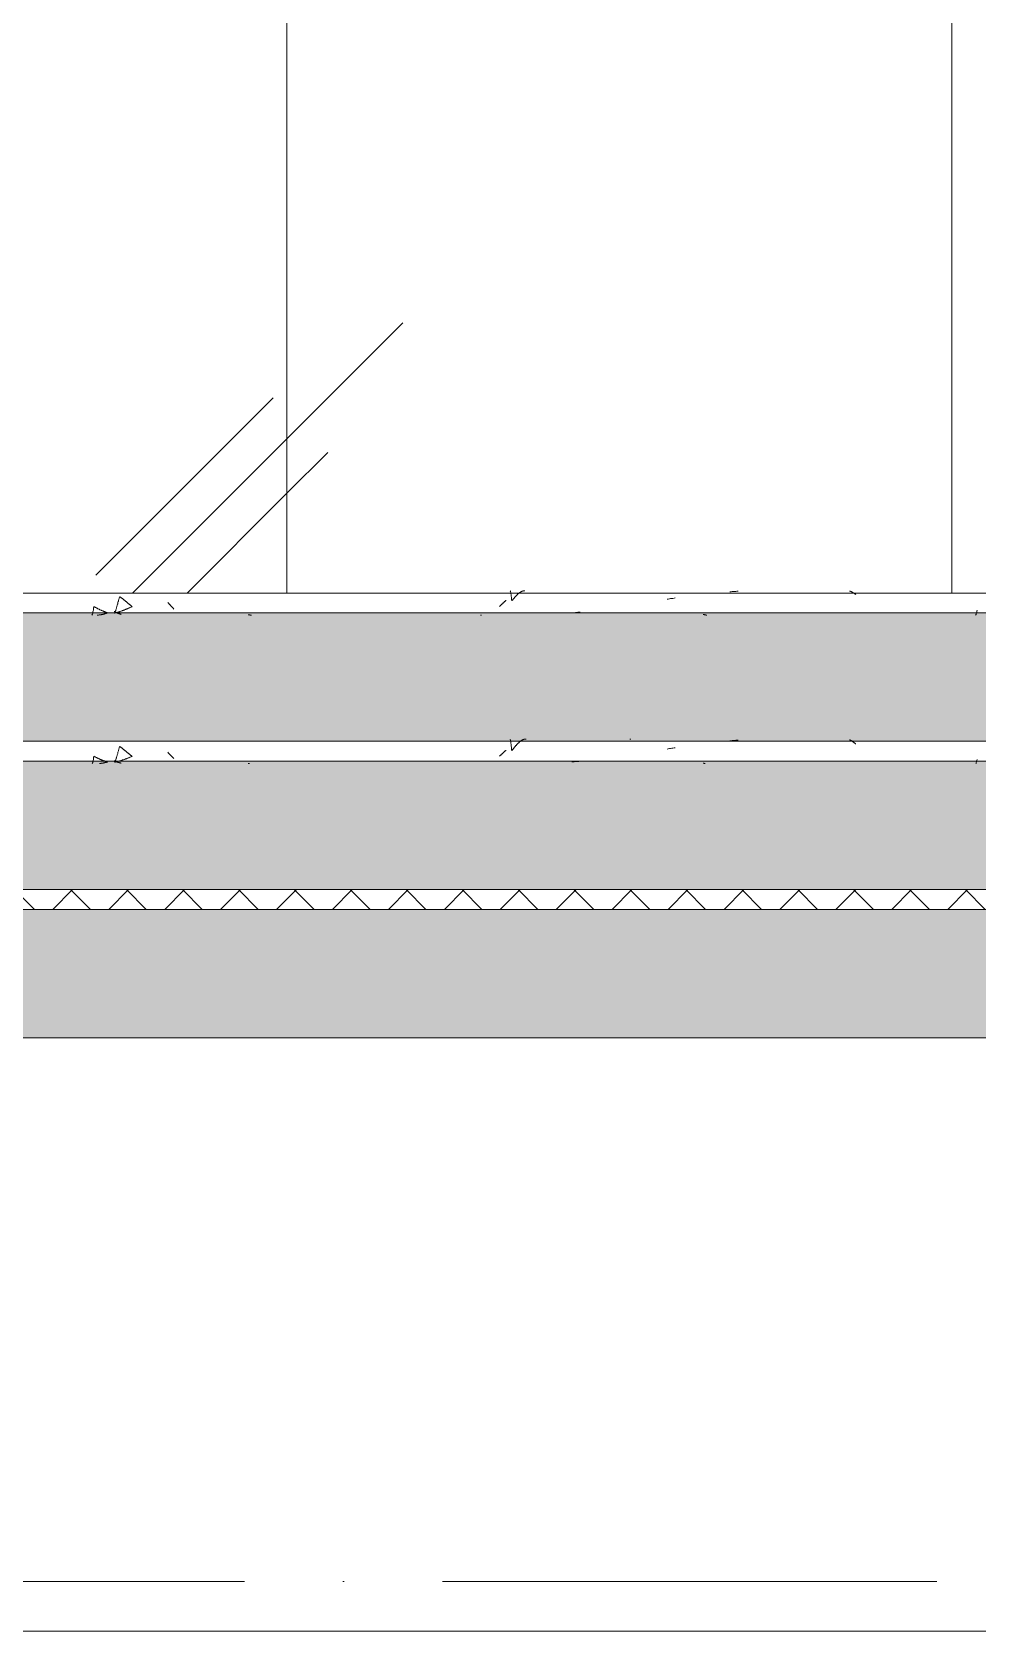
# Model space of a CAD drawing. Header units: millimetres. Extents: x -12680 to 112808, y -16580 to 93550.
# Drawn here: x 45014 to 45970, y -1050 to 567 of the extents above; entities that cross this region are included whole.
import ezdxf

# ---------------------------------------------------------------- set-up
doc = ezdxf.new("R2010")
doc.units = ezdxf.units.MM
doc.linetypes.add('Grid Line', pattern=[14, 10, -2, 0, -2])
for name, color, linetype, lineweight in [('KINH', 152, 'Continuous', 5), ('NET CAT', 3, 'Continuous', 5), ('NET THAY 1', 41, 'Continuous', 5), ('NET-CAT', 3, 'Continuous', 9), ('TRUC', 225, 'Continuous', 5)]:
    doc.layers.add(name, color=color, linetype=linetype, lineweight=lineweight)
pattern_1 = [(50, (43587.75, -450), (182.1847, -15.939), [19.05, -209.55]), (355, (43587.75, -450), (35.2424, -191.0566), [15.24, -167.64]), (100.451, (43602.94, -451.33), (146.9425, 175.1167), [16.19, -178.09]), (30, (43587.75, -450), (165.746, -77.2887), [19.05, -209.55]), (335, (43587.75, -450), (-32.228, -191.588), [15.24, -167.64]), (80.451, (43601.57, -456.43), (197.974, 114.2986), [16.19, -178.09]), (46.184, (43587.75, -399.2), (271.079, -42.043), [28.575, -314.325]), (96.636, (43610.34, -402.7), (237.403, 247.427), [24.285, -267.135]), (351.184, (43587.75, -399.2), (237.405, 247.425), [22.86, -251.46]), (21, (43613.15, -411.9), (151.615, -102.2655), [19.05, -209.55]), (326, (43613.15, -411.9), (61.8024, 184.188), [15.24, -167.64]), (71.451, (43625.79, -420.42), (213.417, 81.9214), [16.19, -178.09]), (37.5, (43587.754, -450), (3.0883, 84.5551), [8.382, -157.226, 8.382, -161.798, -168.275]), (37.5, (43587.754, -450), (3.0883, 84.5551), [-335.788, 8.382, -159.893]), (7.5, (43587.75, -450), (66.8194, 100.1807), [8.382, -88.646, 8.382, -153.416, -64.135]), (7.5, (43587.75, -450), (66.8194, 100.1807), [-258.826, 8.382, -55.753]), (327.5, (43576.425, -450), (135.5905, -5.7289), [8.382, -55.118, 8.382, -189.738, -262.89]), (327.5, (43576.425, -450), (135.5905, -5.7289), [-261.62, 8.382, -254.508]), (317.5, (43505.71, -450), (148.129, 25.4268), [8.382, -74.168, 8.382, -123.19, -186.69]), (317.5, (43505.71, -450), (148.129, 25.4268), [-214.122, 8.382, -178.308])]
pattern_2 = [(45, (43100.6, 40601.6), (0, 2032), [253.59, -2620.09]), (45, (43045.4, 40656.7), (0, 2032), [253.59, -2620.09]), (45, (42969.5, 40525.7), (0, 2032), [546.2, -2327.48]), (45, (41718.8, 41963), (0, 2032), [253.59, -2620.09]), (45, (41663.6, 42018.2), (0, 2032), [253.59, -2620.09]), (45, (41587.8, 41887.1), (0, 2032), [546.2, -2327.48])]

# ---------------------------------------------------------------- blocks, each defined once
blk = doc.blocks.new('FP_254-MẶT CẮT B-B')
at = {"layer": 'NET THAY 1', "color": 7}
for p, q in [((49197.4, -150), (44197.4, -150)), ((44197.4, -170), (49197.4, -170))]:
    blk.add_line(p, q, dxfattribs=at)
at = {"layer": 'NET THAY 1'}
for p, q in [((45101, -161.7), (45100.8, -162.3)), ((45101.1, -161), (45101, -161.7)), ((45101.3, -160.3), (45101.1, -161)), ((45101.5, -159.6), (45101.3, -160.3)), ((45101.7, -159), (45101.5, -159.6)), ((45101.9, -158.3), (45101.7, -159)), ((45102.1, -157.6), (45101.9, -158.3)), ((45102.2, -157), (45102.1, -157.6)), ((45102.4, -156.3), (45102.2, -157)), ((45102.6, -155.7), (45102.4, -156.3)), ((45102.8, -155), (45102.6, -155.7)), ((45103.1, -155.3), (45102.8, -155)), ((45103.4, -155.5), (45103.1, -155.3)), ((45103.7, -155.8), (45103.4, -155.5)), ((45104, -156), (45103.7, -155.8)), ((45104.3, -156.2), (45104, -156)), ((45104.6, -156.5), (45104.3, -156.2)), ((45105, -156.7), (45104.6, -156.5)), ((45105.3, -157), (45105, -156.7)), ((45105.6, -157.2), (45105.3, -157)), ((45105.9, -157.5), (45105.6, -157.2)), ((45106.2, -157.7), (45105.9, -157.5)), ((45106.5, -158), (45106.2, -157.7)), ((45106.8, -158.2), (45106.5, -158)), ((45107.1, -158.5), (45106.8, -158.2)), ((45107.4, -158.7), (45107.1, -158.5)), ((45107.7, -159), (45107.4, -158.7)), ((45108, -159.3), (45107.7, -159)), ((45108.3, -159.5), (45108, -159.3)), ((45108.7, -159.8), (45108.3, -159.5)), ((45109, -160), (45108.7, -159.8)), ((45109.3, -160.3), (45109, -160)), ((45109.6, -160.5), (45109.3, -160.3)), ((45109.9, -160.8), (45109.6, -160.5)), ((45110.2, -161), (45109.9, -160.8)), ((45110.5, -161.3), (45110.2, -161)), ((45110.8, -161.6), (45110.5, -161.3)), ((45111.1, -161.8), (45110.8, -161.6)), ((45151.8, -161.3), (45151.5, -161)), ((45152, -161.6), (45151.8, -161.3)), ((45152.3, -161.9), (45152, -161.6)), ((45490.7, -161.6), (45490.4, -161.9)), ((45491, -161.3), (45490.7, -161.6)), ((45491.3, -161.1), (45491, -161.3)), ((45491.6, -160.8), (45491.3, -161.1)), ((45491.8, -160.6), (45491.6, -160.8)), ((45492.1, -160.3), (45491.8, -160.6)), ((45492.4, -160), (45492.1, -160.3)), ((45492.7, -159.8), (45492.4, -160)), ((45492.9, -159.5), (45492.7, -159.8)), ((45493.2, -159.3), (45492.9, -159.5)), ((45493.5, -159), (45493.2, -159.3)), ((45497.7, -147.8), (45497.8, -148.2)), ((45497.8, -148.2), (45498, -148.7)), ((45498, -148.7), (45498.2, -149.6)), ((45498.2, -149.6), (45498.3, -150.6)), ((45498.3, -150.6), (45498.5, -151.8)), ((45498.5, -151.8), (45498.6, -153.1)), ((45498.6, -153.1), (45498.8, -154.6)), ((45498.8, -154.6), (45499, -156.2)), ((45499, -156.2), (45499.1, -157.9)), ((45499.1, -157.9), (45499.3, -159.6)), ((45499.5, -159.3), (45499.3, -159.6)), ((45499.8, -159), (45499.5, -159.3)), ((45500, -158.7), (45499.8, -159)), ((45500.2, -158.4), (45500, -158.7)), ((45500.5, -158.1), (45500.2, -158.4)), ((45500.7, -157.8), (45500.5, -158.1)), ((45501, -157.5), (45500.7, -157.8)), ((45501.2, -157.2), (45501, -157.5)), ((45501.4, -156.9), (45501.2, -157.2)), ((45501.7, -156.6), (45501.4, -156.9)), ((45501.9, -156.3), (45501.7, -156.6)), ((45502.1, -156), (45501.9, -156.3)), ((45502.4, -155.7), (45502.1, -156)), ((45502.6, -155.4), (45502.4, -155.7)), ((45502.9, -155.2), (45502.6, -155.4)), ((45503.1, -154.9), (45502.9, -155.2)), ((45503.3, -154.6), (45503.1, -154.9)), ((45503.6, -154.3), (45503.3, -154.6)), ((45503.8, -154.1), (45503.6, -154.3)), ((45504.1, -153.8), (45503.8, -154.1)), ((45504.3, -153.5), (45504.1, -153.8)), ((45504.5, -153.3), (45504.3, -153.5)), ((45504.8, -153), (45504.5, -153.3)), ((45505, -152.8), (45504.8, -153)), ((45505.2, -152.5), (45505, -152.8)), ((45505.5, -152.3), (45505.2, -152.5)), ((45505.7, -152), (45505.5, -152.3)), ((45506, -151.8), (45505.7, -152)), ((45506.2, -151.6), (45506, -151.8)), ((45506.4, -151.4), (45506.2, -151.6)), ((45506.7, -151.1), (45506.4, -151.4)), ((45506.9, -150.9), (45506.7, -151.1)), ((45507.1, -150.7), (45506.9, -150.9)), ((45507.4, -150.5), (45507.1, -150.7)), ((45507.6, -150.3), (45507.4, -150.5)), ((45507.9, -150.2), (45507.6, -150.3)), ((45508.1, -150), (45507.9, -150.2)), ((45508.3, -149.8), (45508.1, -150)), ((45508.6, -149.6), (45508.3, -149.8)), ((45508.8, -149.5), (45508.6, -149.6)), ((45509.1, -149.3), (45508.8, -149.5)), ((45509.3, -149.2), (45509.1, -149.3)), ((45509.5, -149), (45509.3, -149.2)), ((45509.8, -148.9), (45509.5, -149)), ((45510, -148.8), (45509.8, -148.9)), ((45510.2, -148.6), (45510, -148.8)), ((45510.5, -148.5), (45510.2, -148.6)), ((45510.7, -148.4), (45510.5, -148.5)), ((45511, -148.3), (45510.7, -148.4)), ((45511.2, -148.2), (45511, -148.3)), ((45511.4, -148.1), (45511.2, -148.2)), ((45511.7, -148), (45511.4, -148.1)), ((45511.9, -148), (45511.7, -148)), ((45512.2, -147.9), (45511.9, -148)), ((45512.4, -147.9), (45512.2, -147.9)), ((45512.6, -147.8), (45512.4, -147.9)), ((45512.9, -147.8), (45512.6, -147.8)), ((45513.1, -147.7), (45512.9, -147.8)), ((45513.3, -147.7), (45513.1, -147.7)), ((45513.6, -147.7), (45513.3, -147.7)), ((45513.8, -147.7), (45513.6, -147.7)), ((45619, -147.7), (45618.8, -147.7)), ((45619.3, -147.7), (45619, -147.7)), ((45619.5, -147.7), (45619.3, -147.7)), ((45619.8, -147.7), (45619.5, -147.7)), ((45657.6, -157.6), (45656.4, -157.8)), ((45658.8, -157.4), (45657.6, -157.6)), ((45660, -157.2), (45658.8, -157.4)), ((45661.1, -157), (45660, -157.2)), ((45662.3, -156.9), (45661.1, -157)), ((45663.5, -156.7), (45662.3, -156.9)), ((45664.7, -156.5), (45663.5, -156.7)), ((45721.2, -149.4), (45720, -149.5)), ((45722.4, -149.3), (45721.2, -149.4)), ((45723.5, -149.2), (45722.4, -149.3)), ((45724.7, -149.1), (45723.5, -149.2)), ((45725.9, -149), (45724.7, -149.1)), ((45727.1, -149), (45725.9, -149)), ((45728.3, -148.9), (45727.1, -149)), ((45841.3, -148.6), (45841, -148.5)), ((45841.5, -148.7), (45841.3, -148.6)), ((45841.8, -148.9), (45841.5, -148.7)), ((45842.1, -149), (45841.8, -148.9)), ((45842.3, -149.1), (45842.1, -149)), ((45842.6, -149.3), (45842.3, -149.1)), ((45842.8, -149.4), (45842.6, -149.3)), ((45843.1, -149.6), (45842.8, -149.4)), ((45843.3, -149.7), (45843.1, -149.6)), ((45843.6, -149.9), (45843.3, -149.7)), ((45843.9, -150.1), (45843.6, -149.9)), ((45844.1, -150.2), (45843.9, -150.1)), ((45844.4, -150.4), (45844.1, -150.2)), ((45844.6, -150.6), (45844.4, -150.4)), ((45844.9, -150.8), (45844.6, -150.6)), ((45845.1, -151), (45844.9, -150.8)), ((45845.4, -151.2), (45845.1, -151)), ((45845.7, -151.4), (45845.4, -151.2)), ((45845.9, -151.6), (45845.7, -151.4)), ((45846.2, -151.8), (45845.9, -151.6)), ((45846.4, -152), (45846.2, -151.8)), ((45846.7, -152.3), (45846.4, -152)), ((45846.9, -152.5), (45846.7, -152.3)), ((45847.2, -152.7), (45846.9, -152.5)), ((45075.2, -172.1), (45075, -172.3)), ((45075.3, -171.7), (45075.2, -172.1)), ((45075.5, -171.3), (45075.3, -171.7)), ((45075.7, -170.7), (45075.5, -171.3)), ((45075.9, -170), (45075.7, -170.7)), ((45076, -169.3), (45075.9, -170)), ((45076.2, -168.4), (45076, -169.3)), ((45076.4, -167.4), (45076.2, -168.4)), ((45076.5, -166.3), (45076.4, -167.4)), ((45076.7, -165.2), (45076.5, -166.3)), ((45077.1, -165.4), (45076.7, -165.2)), ((45077.5, -165.6), (45077.1, -165.4)), ((45077.9, -165.8), (45077.5, -165.6)), ((45078.3, -166), (45077.9, -165.8)), ((45078.8, -166.2), (45078.3, -166)), ((45079.2, -166.4), (45078.8, -166.2)), ((45079.6, -166.6), (45079.2, -166.4)), ((45080, -166.8), (45079.6, -166.6)), ((45080.4, -167), (45080, -166.8)), ((45080.8, -167.2), (45080.4, -167)), ((45081.2, -167.4), (45080.8, -167.2)), ((45081.6, -167.6), (45081.2, -167.4)), ((45082, -167.8), (45081.6, -167.6)), ((45082.4, -167.9), (45082, -167.8)), ((45082.8, -168.1), (45082.4, -167.9)), ((45082.7, -172.3), (45082.4, -172.3)), ((45083, -172.3), (45082.7, -172.3)), ((45083.2, -168.3), (45082.8, -168.1)), ((45083.4, -172.3), (45083, -172.3)), ((45083.6, -168.5), (45083.2, -168.3)), ((45083.7, -172.3), (45083.4, -172.3)), ((45084, -168.6), (45083.6, -168.5)), ((45084.1, -172.2), (45083.7, -172.3)), ((45084.4, -168.8), (45084, -168.6)), ((45084.4, -172.2), (45084.1, -172.2)), ((45084.8, -169), (45084.4, -168.8)), ((45084.7, -172.2), (45084.4, -172.2)), ((45085.1, -172.1), (45084.7, -172.2)), ((45085.3, -169.1), (45084.8, -169)), ((45085.4, -172.1), (45085.1, -172.1)), ((45085.7, -169.3), (45085.3, -169.1)), ((45085.8, -172), (45085.4, -172.1)), ((45086.1, -169.4), (45085.7, -169.3)), ((45086.1, -172), (45085.8, -172)), ((45086.5, -169.6), (45086.1, -169.4)), ((45086.4, -171.9), (45086.1, -172)), ((45086.8, -171.9), (45086.4, -171.9)), ((45086.9, -169.7), (45086.5, -169.6)), ((45087.1, -171.8), (45086.8, -171.9)), ((45087.3, -169.9), (45086.9, -169.7)), ((45087.5, -171.7), (45087.1, -171.8)), ((45087.7, -170), (45087.3, -169.9)), ((45087.8, -171.6), (45087.5, -171.7)), ((45088.1, -170.1), (45087.7, -170)), ((45088.2, -171.6), (45087.8, -171.6)), ((45088.5, -170.3), (45088.1, -170.1)), ((45088.5, -171.5), (45088.2, -171.6)), ((45088.9, -170.4), (45088.5, -170.3)), ((45088.8, -171.4), (45088.5, -171.5)), ((45089.2, -171.3), (45088.8, -171.4)), ((45089.3, -170.5), (45088.9, -170.4)), ((45089.5, -171.2), (45089.2, -171.3)), ((45089.7, -170.6), (45089.3, -170.5)), ((45089.9, -171.1), (45089.5, -171.2)), ((45090.1, -170.8), (45089.7, -170.6)), ((45090.2, -171), (45089.9, -171.1)), ((45090.5, -170.9), (45090.1, -170.8)), ((45090.5, -170.9), (45090.2, -171)), ((45097.5, -169.8), (45097.2, -169.7)), ((45097.8, -170), (45097.5, -169.8)), ((45097.8, -170.8), (45097.6, -171.1)), ((45098.1, -171), (45097.6, -171.1)), ((45098.2, -170.1), (45097.8, -170)), ((45098, -170.4), (45097.8, -170.8)), ((45098.2, -170.1), (45098, -170.4)), ((45098.6, -170.9), (45098.1, -171)), ((45098.4, -169.7), (45098.2, -170.1)), ((45098.5, -170.3), (45098.2, -170.1)), ((45098.6, -169.2), (45098.4, -169.7)), ((45098.8, -170.4), (45098.5, -170.3)), ((45098.8, -168.8), (45098.6, -169.2)), ((45099.1, -170.8), (45098.6, -170.9)), ((45098.9, -168.3), (45098.8, -168.8)), ((45099.1, -170.5), (45098.8, -170.4)), ((45099.1, -167.8), (45098.9, -168.3)), ((45099.3, -167.2), (45099.1, -167.8)), ((45099.4, -170.7), (45099.1, -170.5)), ((45099.6, -170.7), (45099.1, -170.8)), ((45099.5, -166.7), (45099.3, -167.2)), ((45099.8, -170.8), (45099.4, -170.7)), ((45099.7, -166.1), (45099.5, -166.7)), ((45100.1, -170.6), (45099.6, -170.7)), ((45099.9, -165.5), (45099.7, -166.1)), ((45100.1, -170.9), (45099.8, -170.8)), ((45100, -164.9), (45099.9, -165.5)), ((45100.2, -164.3), (45100, -164.9)), ((45100.5, -170.4), (45100.1, -170.6)), ((45100.4, -171), (45100.1, -170.9)), ((45100.4, -163.6), (45100.2, -164.3)), ((45100.6, -163), (45100.4, -163.6)), ((45100.7, -171.1), (45100.4, -171)), ((45101, -170.3), (45100.5, -170.4)), ((45100.8, -162.3), (45100.6, -163)), ((45101, -171.2), (45100.7, -171.1)), ((45101.5, -170.2), (45101, -170.3)), ((45101.4, -171.3), (45101, -171.2)), ((45101.7, -171.4), (45101.4, -171.3)), ((45102, -170.1), (45101.5, -170.2)), ((45102, -171.5), (45101.7, -171.4)), ((45102.5, -169.9), (45102, -170.1)), ((45102.3, -171.6), (45102, -171.5)), ((45102.7, -171.7), (45102.3, -171.6)), ((45102.9, -169.8), (45102.5, -169.9)), ((45103, -171.8), (45102.7, -171.7)), ((45103.4, -169.7), (45102.9, -169.8)), ((45103.3, -171.8), (45103, -171.8)), ((45103.6, -171.9), (45103.3, -171.8)), ((45103.9, -169.5), (45103.4, -169.7)), ((45103.9, -172), (45103.6, -171.9)), ((45104.4, -169.4), (45103.9, -169.5)), ((45104.3, -172), (45103.9, -172)), ((45104.9, -169.2), (45104.4, -169.4)), ((45105.3, -169.1), (45104.9, -169.2)), ((45105.8, -168.9), (45105.3, -169.1)), ((45106.3, -168.7), (45105.8, -168.9)), ((45106.8, -168.6), (45106.3, -168.7)), ((45107.3, -168.4), (45106.8, -168.6)), ((45107.7, -168.3), (45107.3, -168.4)), ((45108.2, -168.1), (45107.7, -168.3)), ((45108.7, -167.9), (45108.2, -168.1)), ((45109.2, -167.7), (45108.7, -167.9)), ((45109.7, -167.6), (45109.2, -167.7)), ((45110.1, -167.4), (45109.7, -167.6)), ((45110.6, -167.2), (45110.1, -167.4)), ((45111.1, -167), (45110.6, -167.2)), ((45111.4, -162.1), (45111.1, -161.8)), ((45111.6, -166.8), (45111.1, -167)), ((45111.7, -162.3), (45111.4, -162.1)), ((45112.1, -166.6), (45111.6, -166.8)), ((45112, -162.6), (45111.7, -162.3)), ((45112.4, -162.8), (45112, -162.6)), ((45112.5, -166.4), (45112.1, -166.6)), ((45112.7, -163.1), (45112.4, -162.8)), ((45113, -166.2), (45112.5, -166.4)), ((45113, -163.3), (45112.7, -163.1)), ((45113.3, -163.6), (45113, -163.3)), ((45113.5, -166), (45113, -166.2)), ((45113.6, -163.8), (45113.3, -163.6)), ((45114, -165.8), (45113.5, -166)), ((45113.9, -164), (45113.6, -163.8)), ((45114.2, -164.3), (45113.9, -164)), ((45114.5, -165.6), (45114, -165.8)), ((45114.5, -164.5), (45114.2, -164.3)), ((45114.8, -164.8), (45114.5, -164.5)), ((45115, -165.4), (45114.5, -165.6)), ((45115.1, -165), (45114.8, -164.8)), ((45115.4, -165.2), (45115, -165.4)), ((45115.4, -165.2), (45115.1, -165)), ((45152.5, -162.2), (45152.3, -161.9)), ((45152.8, -162.5), (45152.5, -162.2)), ((45153, -162.8), (45152.8, -162.5)), ((45153.3, -163.1), (45153, -162.8)), ((45153.6, -163.3), (45153.3, -163.1)), ((45153.8, -163.6), (45153.6, -163.3)), ((45154.1, -163.9), (45153.8, -163.6)), ((45154.3, -164.2), (45154.1, -163.9)), ((45154.6, -164.4), (45154.3, -164.2)), ((45154.9, -164.7), (45154.6, -164.4)), ((45155.1, -165), (45154.9, -164.7)), ((45155.4, -165.2), (45155.1, -165)), ((45155.6, -165.5), (45155.4, -165.2)), ((45155.9, -165.8), (45155.6, -165.5)), ((45156.1, -166), (45155.9, -165.8)), ((45156.4, -166.3), (45156.1, -166)), ((45156.7, -166.5), (45156.4, -166.3)), ((45156.9, -166.8), (45156.7, -166.5)), ((45157.2, -167), (45156.9, -166.8)), ((45157.4, -167.2), (45157.2, -167)), ((45157.7, -167.5), (45157.4, -167.2)), ((45233.1, -172.3), (45232.8, -172.3)), ((45233.4, -172.3), (45233.1, -172.3)), ((45233.7, -172.3), (45233.4, -172.3)), ((45234, -172.3), (45233.7, -172.3)), ((45487.1, -164.9), (45486.8, -165.1)), ((45487.4, -164.6), (45487.1, -164.9)), ((45487.7, -164.4), (45487.4, -164.6)), ((45488, -164.1), (45487.7, -164.4)), ((45488.2, -163.9), (45488, -164.1)), ((45488.5, -163.7), (45488.2, -163.9)), ((45488.8, -163.4), (45488.5, -163.7)), ((45489.1, -163.1), (45488.8, -163.4)), ((45489.3, -162.9), (45489.1, -163.1)), ((45489.6, -162.6), (45489.3, -162.9)), ((45489.9, -162.4), (45489.6, -162.6)), ((45490.2, -162.1), (45489.9, -162.4)), ((45490.4, -161.9), (45490.2, -162.1)), ((45561.4, -170.8), (45560.2, -170.9)), ((45562.6, -170.7), (45561.4, -170.8)), ((45563.8, -170.6), (45562.6, -170.7)), ((45564.9, -170.5), (45563.8, -170.6)), ((45566.1, -170.4), (45564.9, -170.5)), ((45567.3, -170.3), (45566.1, -170.4)), ((45568.5, -170.2), (45567.3, -170.3)), ((45693.1, -172.1), (45692.9, -172)), ((45693.4, -172.1), (45693.1, -172.1)), ((45693.6, -172.2), (45693.4, -172.1)), ((45693.9, -172.2), (45693.6, -172.2)), ((45694.1, -172.3), (45693.9, -172.2)), ((45694.4, -172.3), (45694.1, -172.3)), ((45694.6, -172.3), (45694.4, -172.3)), ((45694.9, -172.3), (45694.6, -172.3)), ((45695.1, -172.3), (45694.9, -172.3)), ((45968.9, -172.1), (45968.7, -172.3)), ((45969.1, -171.8), (45968.9, -172.1)), ((45969.2, -171.3), (45969.1, -171.8)), ((45969.4, -170.8), (45969.2, -171.3)), ((45969.6, -170.1), (45969.4, -170.8)), ((45969.7, -169.4), (45969.6, -170.1)), ((45969.9, -168.5), (45969.7, -169.4))]:
    blk.add_line(p, q, dxfattribs=at)
blk = doc.blocks.new('FP_255-MẶT CẮT B-B')
at = {"layer": 'NET THAY 1'}
for p, q in [((45497.8, 2.2), (45498, 1.8)), ((45498, 1.8), (45498.1, 1.2)), ((45498.1, 1.2), (45498.3, 0.4)), ((45498.3, 0.4), (45498.5, -0.6)), ((45507, 0.1), (45506.8, 0)), ((45507.3, 0.3), (45507, 0.1)), ((45507.5, 0.5), (45507.3, 0.3)), ((45507.8, 0.6), (45507.5, 0.5)), ((45508, 0.8), (45507.8, 0.6)), ((45508.2, 0.9), (45508, 0.8)), ((45508.5, 1.1), (45508.2, 0.9)), ((45508.7, 1.2), (45508.5, 1.1)), ((45509, 1.3), (45508.7, 1.2)), ((45509.2, 1.5), (45509, 1.3)), ((45509.4, 1.6), (45509.2, 1.5)), ((45509.7, 1.7), (45509.4, 1.6)), ((45509.9, 1.8), (45509.7, 1.7)), ((45510.2, 1.9), (45509.9, 1.8)), ((45510.4, 1.9), (45510.2, 1.9)), ((45510.7, 2), (45510.4, 1.9)), ((45510.9, 2.1), (45510.7, 2)), ((45511.1, 2.1), (45510.9, 2.1)), ((45511.4, 2.2), (45511.1, 2.1)), ((45511.6, 2.2), (45511.4, 2.2)), ((45511.9, 2.3), (45511.6, 2.2)), ((45512.1, 2.3), (45511.9, 2.3)), ((45512.4, 2.3), (45512.1, 2.3)), ((45512.6, 2.3), (45512.4, 2.3)), ((45721.2, 1.3), (45720, 1.2)), ((45722.4, 1.4), (45721.2, 1.3)), ((45723.5, 1.5), (45722.4, 1.4)), ((45724.7, 1.5), (45723.5, 1.5)), ((45725.9, 1.6), (45724.7, 1.5)), ((45727.1, 1.7), (45725.9, 1.6)), ((45728.3, 1.7), (45727.1, 1.7)), ((45841.3, 1.9), (45841, 2)), ((45841.5, 1.8), (45841.3, 1.9)), ((45841.8, 1.7), (45841.5, 1.8)), ((45842.1, 1.6), (45841.8, 1.7)), ((45842.3, 1.5), (45842.1, 1.6)), ((45842.6, 1.4), (45842.3, 1.5)), ((45842.8, 1.3), (45842.6, 1.4)), ((45843.1, 1.2), (45842.8, 1.3)), ((45843.3, 1.1), (45843.1, 1.2)), ((45843.6, 0.9), (45843.3, 1.1)), ((45843.9, 0.8), (45843.6, 0.9)), ((45844.1, 0.6), (45843.9, 0.8)), ((45844.4, 0.5), (45844.1, 0.6)), ((45844.6, 0.3), (45844.4, 0.5)), ((45844.9, 0.2), (45844.6, 0.3)), ((45845.1, 0), (45844.9, 0.2)), ((45845.4, -0.2), (45845.1, 0)), ((45076.4, -16.1), (45076.2, -17.2)), ((45076.5, -15), (45076.4, -16.1)), ((45076.7, -13.7), (45076.5, -15)), ((45077.1, -14), (45076.7, -13.7)), ((45077.5, -14.2), (45077.1, -14)), ((45077.9, -14.4), (45077.5, -14.2)), ((45078.3, -14.6), (45077.9, -14.4)), ((45078.8, -14.8), (45078.3, -14.6)), ((45079.2, -15), (45078.8, -14.8)), ((45079.6, -15.3), (45079.2, -15)), ((45080, -15.5), (45079.6, -15.3)), ((45080.4, -15.7), (45080, -15.5)), ((45080.8, -15.9), (45080.4, -15.7)), ((45081.2, -16.1), (45080.8, -15.9)), ((45081.6, -16.3), (45081.2, -16.1)), ((45099.3, -15.9), (45099.1, -16.5)), ((45099.5, -15.3), (45099.3, -15.9)), ((45099.7, -14.7), (45099.5, -15.3)), ((45099.9, -14.1), (45099.7, -14.7)), ((45100, -13.4), (45099.9, -14.1)), ((45100.2, -12.8), (45100, -13.4)), ((45100.4, -12.1), (45100.2, -12.8)), ((45100.6, -11.4), (45100.4, -12.1)), ((45100.8, -10.8), (45100.6, -11.4)), ((45101, -10.1), (45100.8, -10.8)), ((45101.1, -9.4), (45101, -10.1)), ((45101.3, -8.7), (45101.1, -9.4)), ((45101.5, -8.1), (45101.3, -8.7)), ((45101.7, -7.4), (45101.5, -8.1)), ((45101.9, -6.7), (45101.7, -7.4)), ((45102.1, -6.1), (45101.9, -6.7)), ((45102.2, -5.5), (45102.1, -6.1)), ((45102.4, -4.8), (45102.2, -5.5)), ((45102.6, -4.2), (45102.4, -4.8)), ((45102.8, -3.7), (45102.6, -4.2)), ((45103.1, -3.9), (45102.8, -3.7)), ((45103.4, -4.1), (45103.1, -3.9)), ((45103.7, -4.3), (45103.4, -4.1)), ((45104, -4.5), (45103.7, -4.3)), ((45104.3, -4.8), (45104, -4.5)), ((45104.6, -5), (45104.3, -4.8)), ((45105, -5.2), (45104.6, -5)), ((45105.3, -5.5), (45105, -5.2)), ((45105.6, -5.7), (45105.3, -5.5)), ((45105.9, -6), (45105.6, -5.7)), ((45106.2, -6.2), (45105.9, -6)), ((45106.5, -6.5), (45106.2, -6.2)), ((45106.8, -6.7), (45106.5, -6.5)), ((45107.1, -6.9), (45106.8, -6.7)), ((45107.4, -7.2), (45107.1, -6.9)), ((45107.7, -7.4), (45107.4, -7.2)), ((45108, -7.7), (45107.7, -7.4)), ((45108.3, -8), (45108, -7.7)), ((45108.7, -8.2), (45108.3, -8)), ((45109, -8.5), (45108.7, -8.2)), ((45109.3, -8.7), (45109, -8.5)), ((45109.6, -9), (45109.3, -8.7)), ((45109.9, -9.2), (45109.6, -9)), ((45110.1, -16.1), (45109.7, -16.3)), ((45110.2, -9.5), (45109.9, -9.2)), ((45110.6, -15.9), (45110.1, -16.1)), ((45110.5, -9.7), (45110.2, -9.5)), ((45110.8, -10), (45110.5, -9.7)), ((45111.1, -15.7), (45110.6, -15.9)), ((45111.1, -10.2), (45110.8, -10)), ((45111.4, -10.5), (45111.1, -10.2)), ((45111.6, -15.5), (45111.1, -15.7)), ((45111.7, -10.8), (45111.4, -10.5)), ((45112.1, -15.3), (45111.6, -15.5)), ((45112, -11), (45111.7, -10.8)), ((45112.4, -11.3), (45112, -11)), ((45112.5, -15), (45112.1, -15.3)), ((45112.7, -11.5), (45112.4, -11.3)), ((45113, -14.8), (45112.5, -15)), ((45113, -11.8), (45112.7, -11.5)), ((45113.3, -12), (45113, -11.8)), ((45113.5, -14.6), (45113, -14.8)), ((45113.6, -12.3), (45113.3, -12)), ((45114, -14.4), (45113.5, -14.6)), ((45113.9, -12.5), (45113.6, -12.3)), ((45114.2, -12.8), (45113.9, -12.5)), ((45114.5, -14.2), (45114, -14.4)), ((45114.5, -13), (45114.2, -12.8)), ((45114.8, -13.3), (45114.5, -13)), ((45115, -14), (45114.5, -14.2)), ((45115.1, -13.5), (45114.8, -13.3)), ((45115.4, -13.8), (45115, -14)), ((45115.4, -13.8), (45115.1, -13.5)), ((45151.8, -9.8), (45151.5, -9.5)), ((45152, -10.1), (45151.8, -9.8)), ((45152.3, -10.4), (45152, -10.1)), ((45152.5, -10.6), (45152.3, -10.4)), ((45152.8, -10.9), (45152.5, -10.6)), ((45153, -11.2), (45152.8, -10.9)), ((45153.3, -11.5), (45153, -11.2)), ((45153.6, -11.8), (45153.3, -11.5)), ((45153.8, -12.1), (45153.6, -11.8)), ((45154.1, -12.4), (45153.8, -12.1)), ((45154.3, -12.7), (45154.1, -12.4)), ((45154.6, -12.9), (45154.3, -12.7)), ((45154.9, -13.2), (45154.6, -12.9)), ((45155.1, -13.5), (45154.9, -13.2)), ((45155.4, -13.8), (45155.1, -13.5)), ((45155.6, -14.1), (45155.4, -13.8)), ((45155.9, -14.3), (45155.6, -14.1)), ((45156.1, -14.6), (45155.9, -14.3)), ((45156.4, -14.9), (45156.1, -14.6)), ((45156.7, -15.1), (45156.4, -14.9)), ((45156.9, -15.4), (45156.7, -15.1)), ((45157.2, -15.7), (45156.9, -15.4)), ((45157.4, -15.9), (45157.2, -15.7)), ((45157.7, -16.2), (45157.4, -15.9)), ((45487.1, -13.4), (45486.8, -13.7)), ((45487.4, -13.2), (45487.1, -13.4)), ((45487.7, -12.9), (45487.4, -13.2)), ((45488, -12.6), (45487.7, -12.9)), ((45488.2, -12.4), (45488, -12.6)), ((45488.5, -12.1), (45488.2, -12.4)), ((45488.8, -11.9), (45488.5, -12.1)), ((45489.1, -11.6), (45488.8, -11.9)), ((45489.3, -11.3), (45489.1, -11.6)), ((45489.6, -11.1), (45489.3, -11.3)), ((45489.9, -10.8), (45489.6, -11.1)), ((45490.2, -10.6), (45489.9, -10.8)), ((45490.4, -10.3), (45490.2, -10.6)), ((45490.7, -10), (45490.4, -10.3)), ((45491, -9.8), (45490.7, -10)), ((45491.3, -9.5), (45491, -9.8)), ((45491.6, -9.3), (45491.3, -9.5)), ((45491.8, -9), (45491.6, -9.3)), ((45492.1, -8.7), (45491.8, -9)), ((45492.4, -8.5), (45492.1, -8.7)), ((45492.7, -8.2), (45492.4, -8.5)), ((45492.9, -8), (45492.7, -8.2)), ((45493.2, -7.7), (45492.9, -8)), ((45493.5, -7.4), (45493.2, -7.7)), ((45498.5, -0.6), (45498.6, -1.8)), ((45498.6, -1.8), (45498.8, -3.2)), ((45498.8, -3.2), (45499, -4.7)), ((45499, -4.7), (45499.1, -6.4)), ((45499.1, -6.4), (45499.3, -8)), ((45499.5, -7.7), (45499.3, -8)), ((45499.8, -7.4), (45499.5, -7.7)), ((45500, -7.1), (45499.8, -7.4)), ((45500.3, -6.8), (45500, -7.1)), ((45500.5, -6.5), (45500.3, -6.8)), ((45500.7, -6.2), (45500.5, -6.5)), ((45501, -5.9), (45500.7, -6.2)), ((45501.2, -5.6), (45501, -5.9)), ((45501.5, -5.4), (45501.2, -5.6)), ((45501.7, -5.1), (45501.5, -5.4)), ((45502, -4.8), (45501.7, -5.1)), ((45502.2, -4.5), (45502, -4.8)), ((45502.4, -4.2), (45502.2, -4.5)), ((45502.7, -4), (45502.4, -4.2)), ((45502.9, -3.7), (45502.7, -4)), ((45503.2, -3.4), (45502.9, -3.7)), ((45503.4, -3.2), (45503.2, -3.4)), ((45503.6, -2.9), (45503.4, -3.2)), ((45503.9, -2.7), (45503.6, -2.9)), ((45504.1, -2.4), (45503.9, -2.7)), ((45504.4, -2.2), (45504.1, -2.4)), ((45504.6, -1.9), (45504.4, -2.2)), ((45504.9, -1.7), (45504.6, -1.9)), ((45505.1, -1.5), (45504.9, -1.7)), ((45505.3, -1.2), (45505.1, -1.5)), ((45505.6, -1), (45505.3, -1.2)), ((45505.8, -0.8), (45505.6, -1)), ((45506.1, -0.6), (45505.8, -0.8)), ((45506.3, -0.4), (45506.1, -0.6)), ((45506.5, -0.2), (45506.3, -0.4)), ((45506.8, 0), (45506.5, -0.2)), ((45657.6, -6.1), (45656.4, -6.3)), ((45658.8, -5.9), (45657.6, -6.1)), ((45660, -5.7), (45658.8, -5.9)), ((45661.1, -5.5), (45660, -5.7)), ((45662.3, -5.4), (45661.1, -5.5)), ((45663.5, -5.2), (45662.3, -5.4)), ((45664.7, -5), (45663.5, -5.2)), ((45845.7, -0.3), (45845.4, -0.2)), ((45845.9, -0.5), (45845.7, -0.3)), ((45846.2, -0.7), (45845.9, -0.5)), ((45846.4, -0.9), (45846.2, -0.7)), ((45846.7, -1.1), (45846.4, -0.9)), ((45846.9, -1.3), (45846.7, -1.1)), ((45847.2, -1.5), (45846.9, -1.3)), ((45075, -22.1), (45074.8, -22.3)), ((45075.1, -21.7), (45075, -22.1)), ((45075.3, -21.3), (45075.1, -21.7)), ((45075.5, -20.7), (45075.3, -21.3)), ((45075.7, -20), (45075.5, -20.7)), ((45075.8, -19.1), (45075.7, -20)), ((45076, -18.2), (45075.8, -19.1)), ((45076.2, -17.2), (45076, -18.2)), ((45080.5, -22.3), (45080.2, -22.3)), ((45080.8, -22.3), (45080.5, -22.3)), ((45081.2, -22.3), (45080.8, -22.3)), ((45081.5, -22.3), (45081.2, -22.3)), ((45081.9, -22.2), (45081.5, -22.3)), ((45082, -16.5), (45081.6, -16.3)), ((45082.2, -22.2), (45081.9, -22.2)), ((45082.4, -16.7), (45082, -16.5)), ((45082.6, -22.2), (45082.2, -22.2)), ((45082.8, -16.9), (45082.4, -16.7)), ((45082.9, -22.1), (45082.6, -22.2)), ((45083.2, -17.1), (45082.8, -16.9)), ((45083.3, -22.1), (45082.9, -22.1)), ((45083.6, -17.3), (45083.2, -17.1)), ((45083.6, -22), (45083.3, -22.1)), ((45084, -17.4), (45083.6, -17.3)), ((45084, -22), (45083.6, -22)), ((45084.4, -17.6), (45084, -17.4)), ((45084.3, -21.9), (45084, -22)), ((45084.7, -21.8), (45084.3, -21.9)), ((45084.8, -17.8), (45084.4, -17.6)), ((45085, -21.8), (45084.7, -21.8)), ((45085.3, -18), (45084.8, -17.8)), ((45085.3, -21.7), (45085, -21.8)), ((45085.7, -18.2), (45085.3, -18)), ((45085.7, -21.6), (45085.3, -21.7)), ((45086.1, -18.3), (45085.7, -18.2)), ((45086, -21.5), (45085.7, -21.6)), ((45086.4, -21.5), (45086, -21.5)), ((45086.5, -18.5), (45086.1, -18.3)), ((45086.7, -21.4), (45086.4, -21.5)), ((45086.9, -18.7), (45086.5, -18.5)), ((45087.1, -21.3), (45086.7, -21.4)), ((45087.3, -18.8), (45086.9, -18.7)), ((45087.4, -21.2), (45087.1, -21.3)), ((45087.7, -19), (45087.3, -18.8)), ((45087.8, -21), (45087.4, -21.2)), ((45088.1, -19.2), (45087.7, -19)), ((45088.1, -20.9), (45087.8, -21)), ((45088.5, -19.3), (45088.1, -19.2)), ((45088.5, -20.8), (45088.1, -20.9)), ((45088.9, -19.5), (45088.5, -19.3)), ((45088.8, -20.7), (45088.5, -20.8)), ((45089.2, -20.6), (45088.8, -20.7)), ((45089.3, -19.6), (45088.9, -19.5)), ((45089.5, -20.4), (45089.2, -20.6)), ((45089.7, -19.8), (45089.3, -19.6)), ((45089.8, -20.3), (45089.5, -20.4)), ((45090.1, -19.9), (45089.7, -19.8)), ((45090.2, -20.2), (45089.8, -20.3)), ((45090.5, -20), (45090.1, -19.9)), ((45090.5, -20), (45090.2, -20.2)), ((45097.5, -18.8), (45097.2, -18.6)), ((45097.8, -19), (45097.5, -18.8)), ((45097.8, -19.9), (45097.6, -20.3)), ((45098.1, -20.2), (45097.6, -20.3)), ((45098.2, -19.1), (45097.8, -19)), ((45098, -19.5), (45097.8, -19.9)), ((45098.2, -19.1), (45098, -19.5)), ((45098.6, -20.1), (45098.1, -20.2)), ((45098.4, -18.6), (45098.2, -19.1)), ((45098.5, -19.3), (45098.2, -19.1)), ((45098.6, -18.1), (45098.4, -18.6)), ((45098.8, -19.5), (45098.5, -19.3)), ((45098.8, -17.6), (45098.6, -18.1)), ((45099.1, -19.9), (45098.6, -20.1)), ((45098.9, -17.1), (45098.8, -17.6)), ((45099.1, -19.6), (45098.8, -19.5)), ((45099.1, -16.5), (45098.9, -17.1)), ((45099.4, -19.8), (45099.1, -19.6)), ((45099.6, -19.8), (45099.1, -19.9)), ((45099.8, -19.9), (45099.4, -19.8)), ((45100.1, -19.7), (45099.6, -19.8)), ((45100.1, -20.1), (45099.8, -19.9)), ((45100.5, -19.5), (45100.1, -19.7)), ((45100.4, -20.2), (45100.1, -20.1)), ((45100.7, -20.4), (45100.4, -20.2)), ((45101, -19.4), (45100.5, -19.5)), ((45101, -20.5), (45100.7, -20.4)), ((45101.5, -19.2), (45101, -19.4)), ((45101.4, -20.6), (45101, -20.5)), ((45101.7, -20.8), (45101.4, -20.6)), ((45102, -19.1), (45101.5, -19.2)), ((45102, -20.9), (45101.7, -20.8)), ((45102.5, -18.9), (45102, -19.1)), ((45102.3, -21), (45102, -20.9)), ((45102.7, -21.1), (45102.3, -21)), ((45102.9, -18.8), (45102.5, -18.9)), ((45103, -21.2), (45102.7, -21.1)), ((45103.4, -18.6), (45102.9, -18.8)), ((45103.3, -21.3), (45103, -21.2)), ((45103.6, -21.4), (45103.3, -21.3)), ((45103.9, -18.4), (45103.4, -18.6)), ((45103.9, -21.5), (45103.6, -21.4)), ((45104.4, -18.3), (45103.9, -18.4)), ((45104.3, -21.6), (45103.9, -21.5)), ((45104.9, -18.1), (45104.4, -18.3)), ((45105.3, -17.9), (45104.9, -18.1)), ((45105.8, -17.8), (45105.3, -17.9)), ((45106.3, -17.6), (45105.8, -17.8)), ((45106.8, -17.4), (45106.3, -17.6)), ((45107.3, -17.2), (45106.8, -17.4)), ((45107.7, -17), (45107.3, -17.2)), ((45108.2, -16.8), (45107.7, -17)), ((45108.7, -16.6), (45108.2, -16.8)), ((45109.2, -16.5), (45108.7, -16.6)), ((45109.7, -16.3), (45109.2, -16.5)), ((45233.1, -22.1), (45232.8, -22)), ((45233.4, -22.1), (45233.1, -22.1)), ((45233.7, -22.2), (45233.4, -22.1)), ((45234.1, -22.2), (45233.7, -22.2)), ((45234.4, -22.2), (45234.1, -22.2)), ((45234.7, -22.3), (45234.4, -22.2)), ((45235, -22.3), (45234.7, -22.3)), ((45235.4, -22.3), (45235, -22.3)), ((45235.7, -22.3), (45235.4, -22.3)), ((45236, -22.3), (45235.7, -22.3)), ((45467.8, -22.3), (45467.7, -22.3)), ((45468.1, -22.3), (45467.8, -22.3)), ((45468.4, -22.3), (45468.1, -22.3)), ((45468.7, -22.3), (45468.4, -22.3)), ((45561.4, -20), (45560.2, -20.1)), ((45562.6, -19.9), (45561.4, -20)), ((45563.8, -19.8), (45562.6, -19.9)), ((45564.9, -19.6), (45563.8, -19.8)), ((45566.1, -19.5), (45564.9, -19.6)), ((45567.3, -19.4), (45566.1, -19.5)), ((45568.5, -19.3), (45567.3, -19.4)), ((45693.2, -21.7), (45692.9, -21.6)), ((45693.4, -21.8), (45693.2, -21.7)), ((45693.7, -21.8), (45693.4, -21.8)), ((45693.9, -21.9), (45693.7, -21.8)), ((45694.2, -22), (45693.9, -21.9)), ((45694.4, -22.1), (45694.2, -22)), ((45694.7, -22.1), (45694.4, -22.1)), ((45694.9, -22.2), (45694.7, -22.1)), ((45695.2, -22.2), (45694.9, -22.2)), ((45695.5, -22.2), (45695.2, -22.2)), ((45695.7, -22.3), (45695.5, -22.2)), ((45696, -22.3), (45695.7, -22.3)), ((45696.2, -22.3), (45696, -22.3)), ((45696.5, -22.3), (45696.2, -22.3)), ((45968.7, -22.1), (45968.5, -22.3)), ((45968.9, -21.7), (45968.7, -22.1)), ((45969, -21.3), (45968.9, -21.7)), ((45969.2, -20.7), (45969, -21.3)), ((45969.4, -20), (45969.2, -20.7)), ((45969.6, -19.2), (45969.4, -20)), ((45969.7, -18.3), (45969.6, -19.2)), ((45969.9, -17.3), (45969.7, -18.3))]:
    blk.add_line(p, q, dxfattribs=at)
at = {"layer": 'NET THAY 1', "color": 7}
for p, q in [((49197.4, 0), (44197.4, 0)), ((44197.4, -20), (49197.4, -20))]:
    blk.add_line(p, q, dxfattribs=at)
blk = doc.blocks.new('System Panel - Glazed-537334-MẶT CẮT B-B')
at = {"layer": 'KINH'}
h = blk.add_hatch(dxfattribs=at)
h.set_pattern_fill('FP_5', color=256, style=0, pattern_type=2)
h.set_pattern_definition(pattern_2)
h.paths.add_polyline_path([(45789.3, 0), (45944.4, 0), (45944.4, 2200), (45271.9, 2200), (45271.9, 0), (45328.9, 0)], flags=0)
at = {"layer": 'KINH', "color": 7}
for p, q in [((45271.9, 2200), (45271.9, 0)), ((45944.4, 0), (45944.4, 2200))]:
    blk.add_line(p, q, dxfattribs=at)
blk = doc.blocks.new('System Panel - Glazed-V36-MẶT CẮT B-B')
at = {"layer": 'KINH'}
h = blk.add_hatch(dxfattribs=at)
h.set_pattern_fill('FP_5', color=256, style=0, pattern_type=2)
h.set_pattern_definition(pattern_2)
h.paths.add_polyline_path([(44868.5, 0), (45271.9, 0), (45271.9, 2200), (44271.9, 2200), (44271.9, 0), (44408.1, 0)], flags=0)
at = {"layer": 'KINH', "color": 7}
blk.add_line((45271.9, 0), (45271.9, 2200), dxfattribs=at)
blk = doc.blocks.new('ALC1807-ASCENT PLAZA-TANG 1_2_rvt-1-MẶT CẮT B-B')
at = {"layer": 'NET THAY 1'}
h = blk.add_hatch(dxfattribs=at)
h.set_pattern_fill('FP_40', color=256, style=0, pattern_type=2)
h.set_pattern_definition(pattern_1)
h.paths.add_polyline_path([(49011.9, -150), (49197.4, -150), (49197.4, -20), (44197.4, -20), (44197.4, -150), (48551.5, -150)], flags=0)
h = blk.add_hatch(dxfattribs=at)
h.set_pattern_fill('FP_40', color=256, style=0, pattern_type=2)
h.set_pattern_definition(pattern_1)
h.paths.add_polyline_path([(46710, -300), (49197.4, -300), (49197.4, -170), (44197.4, -170), (44197.4, -300), (46249.6, -300)], flags=0)
h = blk.add_hatch(dxfattribs=at)
h.set_pattern_fill('FP_39', color=256, style=0, pattern_type=2)
h.set_pattern_definition([(45, (41462.075, 40400), (-28.28427, 28.28427), []), (135, (41462.075, 40400), (-28.28427, -28.28427), [])])
h.paths.add_polyline_path([(49011.9, -320), (49197.4, -320), (49197.4, -300), (44197.4, -300), (44197.4, -320), (48091.2, -320)], flags=0)
h = blk.add_hatch(dxfattribs=at)
h.set_pattern_fill('FP_40', color=256, style=0, pattern_type=2)
h.set_pattern_definition(pattern_1)
h.paths.add_polyline_path([(49197.4, -450), (49197.4, -320), (44197.4, -320), (44197.4, -450), (49011.9, -450)], flags=0)
at = {"layer": 'NET CAT', "color": 50, "lineweight": 9}
for p, q in [((49197.4, -300), (44197.4, -300)), ((44197.4, -320), (49197.4, -320))]:
    blk.add_line(p, q, dxfattribs=at)
at = {"layer": 'NET THAY 1', "color": 7}
blk.add_line((44197.4, -450), (49197.4, -450), dxfattribs=at)
at = {"color": 250, "lineweight": 9}
for name in ['System Panel - Glazed-V36-MẶT CẮT B-B', 'System Panel - Glazed-537334-MẶT CẮT B-B']:
    blk.add_blockref(name, (0, 0), dxfattribs=at)
at = {"layer": 'NET THAY 1', "color": 7}
for name in ['FP_255-MẶT CẮT B-B', 'FP_254-MẶT CẮT B-B']:
    blk.add_blockref(name, (0, 0), dxfattribs=at)

msp = doc.modelspace()

# ---------------------------------------------------------------- linework, layer by layer
at = {"layer": 'NET-CAT', "lineweight": 15}
msp.add_line((55756.9, -1050), (34831.4, -1050), dxfattribs=at)
at = {"layer": 'TRUC', "linetype": 'Grid Line', "ltscale": 50}
for p, q in [((-12679, 0), (108517.8, 0)), ((-12679, -1000), (112808.4, -1000))]:
    msp.add_line(p, q, dxfattribs=at)

# ---------------------------------------------------------------- block references
at = {"lineweight": 5}
msp.add_blockref('ALC1807-ASCENT PLAZA-TANG 1_2_rvt-1-MẶT CẮT B-B', (0, 0), dxfattribs=at)

doc.saveas('drawing.dxf')
